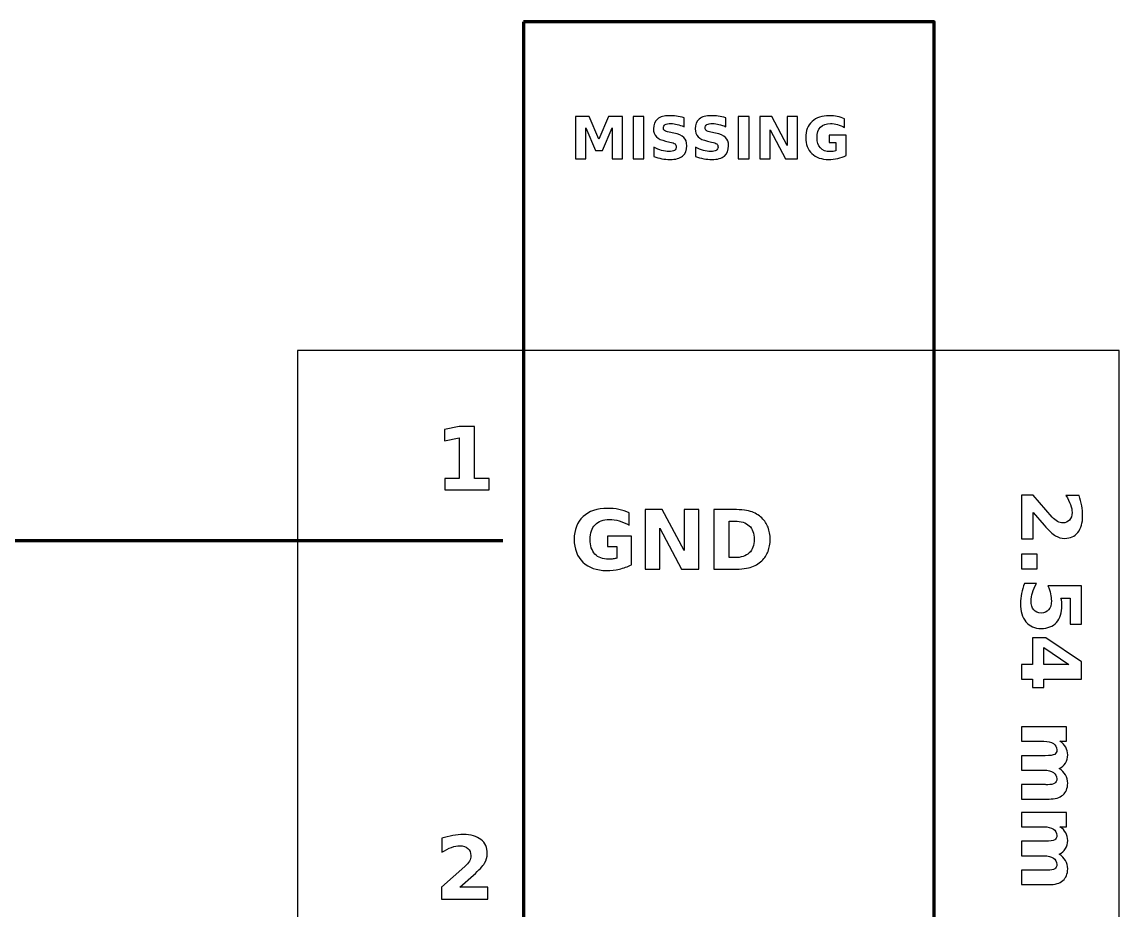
# Model space of a CAD drawing. Header units: centimetres. Extents: x -13.55 to -7.55, y -19.19 to -12.44.
# Drawn here: x -10.221 to -7.55, y -15.75 to -13.587 of the extents above; entities that cross this region are included whole.
import ezdxf

# ---------------------------------------------------------------- set-up
doc = ezdxf.new("R2010")
doc.units = ezdxf.units.CM
doc.header["$MEASUREMENT"] = 0
doc.layers.add('Layer 1', color=7, linetype='Continuous')

msp = doc.modelspace()

# ---------------------------------------------------------------- linework, layer by layer
at = {"layer": 'Layer 1', "color": 250, "lineweight": 100}
msp.add_open_spline([(-9.00001, -13.58747), (-9.00001, -13.58747), (-8.00001, -13.58747), (-8.00001, -13.58747), (-8.00001, -13.58747), (-8.00001, -13.58747), (-8.00001, -19.18747), (-8.00001, -19.18747), (-8.00001, -19.18747), (-8.00001, -19.18747), (-9.00001, -19.18747), (-9.00001, -19.18747), (-9.00001, -19.18747), (-9.00001, -19.18747), (-9.00001, -13.58747), (-9.00001, -13.58747)], degree=3, knots=[0, 0, 0, 0, 0.25, 0.25, 0.25, 0.25, 0.5, 0.5, 0.5, 0.5, 0.75, 0.75, 0.75, 0.75, 1, 1, 1, 1], dxfattribs=at)
at = {"layer": 'Layer 1', "color": 250}
for points, knots in [([(-8.87357, -13.8176), (-8.87357, -13.8176), (-8.83982, -13.8176), (-8.83982, -13.8176), (-8.83982, -13.8176), (-8.83982, -13.8176), (-8.81637, -13.87266), (-8.81637, -13.87266), (-8.81637, -13.87266), (-8.81637, -13.87266), (-8.79281, -13.8176), (-8.79281, -13.8176), (-8.79281, -13.8176), (-8.79281, -13.8176), (-8.75913, -13.8176), (-8.75913, -13.8176), (-8.75913, -13.8176), (-8.75913, -13.8176), (-8.75913, -13.92047), (-8.75913, -13.92047), (-8.75913, -13.92047), (-8.75913, -13.92047), (-8.7842, -13.92047), (-8.7842, -13.92047), (-8.7842, -13.92047), (-8.7842, -13.92047), (-8.7842, -13.84523), (-8.7842, -13.84523), (-8.7842, -13.84523), (-8.7842, -13.84523), (-8.80791, -13.90069), (-8.80791, -13.90069), (-8.80791, -13.90069), (-8.80791, -13.90069), (-8.82472, -13.90069), (-8.82472, -13.90069), (-8.82472, -13.90069), (-8.82472, -13.90069), (-8.84843, -13.84523), (-8.84843, -13.84523), (-8.84843, -13.84523), (-8.84843, -13.84523), (-8.84843, -13.92047), (-8.84843, -13.92047), (-8.84843, -13.92047), (-8.84843, -13.92047), (-8.87357, -13.92047), (-8.87357, -13.92047), (-8.87357, -13.92047), (-8.87357, -13.92047), (-8.87357, -13.8176), (-8.87357, -13.8176)], [0, 0, 0, 0, 0.0769231, 0.0769231, 0.0769231, 0.0769231, 0.1538462, 0.1538462, 0.1538462, 0.1538462, 0.2307692, 0.2307692, 0.2307692, 0.2307692, 0.3076923, 0.3076923, 0.3076923, 0.3076923, 0.3846154, 0.3846154, 0.3846154, 0.3846154, 0.4615385, 0.4615385, 0.4615385, 0.4615385, 0.5384615, 0.5384615, 0.5384615, 0.5384615, 0.6153846, 0.6153846, 0.6153846, 0.6153846, 0.6923077, 0.6923077, 0.6923077, 0.6923077, 0.7692308, 0.7692308, 0.7692308, 0.7692308, 0.8461538, 0.8461538, 0.8461538, 0.8461538, 0.9230769, 0.9230769, 0.9230769, 0.9230769, 1, 1, 1, 1]), ([(-8.73314, -13.8176), (-8.73314, -13.8176), (-8.70661, -13.8176), (-8.70661, -13.8176), (-8.70661, -13.8176), (-8.70661, -13.8176), (-8.70661, -13.92047), (-8.70661, -13.92047), (-8.70661, -13.92047), (-8.70661, -13.92047), (-8.73314, -13.92047), (-8.73314, -13.92047), (-8.73314, -13.92047), (-8.73314, -13.92047), (-8.73314, -13.8176), (-8.73314, -13.8176)], [0, 0, 0, 0, 0.25, 0.25, 0.25, 0.25, 0.5, 0.5, 0.5, 0.5, 0.75, 0.75, 0.75, 0.75, 1, 1, 1, 1]), ([(-8.60906, -13.82085), (-8.60906, -13.82085), (-8.60906, -13.8426), (-8.60906, -13.8426), (-8.60906, -13.8426), (-8.61471, -13.84008), (-8.62023, -13.83818), (-8.62559, -13.83689), (-8.62559, -13.83689), (-8.63098, -13.83559), (-8.63606, -13.83496), (-8.64083, -13.83496), (-8.64083, -13.83496), (-8.64716, -13.83496), (-8.65186, -13.83583), (-8.6549, -13.83757), (-8.6549, -13.83757), (-8.65793, -13.83933), (-8.65944, -13.84204), (-8.65944, -13.84571), (-8.65944, -13.84571), (-8.65944, -13.84846), (-8.65843, -13.85062), (-8.65638, -13.85215), (-8.65638, -13.85215), (-8.65433, -13.85368), (-8.65062, -13.85502), (-8.64523, -13.85612), (-8.64523, -13.85612), (-8.64523, -13.85612), (-8.63394, -13.85838), (-8.63394, -13.85838), (-8.63394, -13.85838), (-8.62249, -13.86069), (-8.61438, -13.86417), (-8.60956, -13.86887), (-8.60956, -13.86887), (-8.60473, -13.87355), (-8.60231, -13.88021), (-8.60231, -13.88884), (-8.60231, -13.88884), (-8.60231, -13.9002), (-8.60567, -13.90864), (-8.6124, -13.91417), (-8.6124, -13.91417), (-8.61913, -13.91969), (-8.6294, -13.92247), (-8.64323, -13.92247), (-8.64323, -13.92247), (-8.64977, -13.92247), (-8.65631, -13.92186), (-8.66287, -13.92061), (-8.66287, -13.92061), (-8.66943, -13.91936), (-8.67602, -13.91753), (-8.68258, -13.91511), (-8.68258, -13.91511), (-8.68258, -13.91511), (-8.68258, -13.89272), (-8.68258, -13.89272), (-8.68258, -13.89272), (-8.67602, -13.8962), (-8.66967, -13.89883), (-8.66353, -13.9006), (-8.66353, -13.9006), (-8.65739, -13.90236), (-8.65149, -13.90325), (-8.6458, -13.90325), (-8.6458, -13.90325), (-8.64001, -13.90325), (-8.63557, -13.90229), (-8.63249, -13.90036), (-8.63249, -13.90036), (-8.6294, -13.89843), (-8.62788, -13.89568), (-8.62788, -13.89208), (-8.62788, -13.89208), (-8.62788, -13.88888), (-8.62891, -13.88639), (-8.631, -13.88465), (-8.631, -13.88465), (-8.6331, -13.88291), (-8.63726, -13.88134), (-8.64352, -13.87997), (-8.64352, -13.87997), (-8.64352, -13.87997), (-8.65379, -13.87769), (-8.65379, -13.87769), (-8.65379, -13.87769), (-8.66407, -13.87548), (-8.6716, -13.87198), (-8.67635, -13.86715), (-8.67635, -13.86715), (-8.6811, -13.86233), (-8.68347, -13.85582), (-8.68347, -13.84766), (-8.68347, -13.84766), (-8.68347, -13.8374), (-8.68016, -13.82952), (-8.67355, -13.82402), (-8.67355, -13.82402), (-8.66694, -13.81849), (-8.65744, -13.81574), (-8.64502, -13.81574), (-8.64502, -13.81574), (-8.63938, -13.81574), (-8.63357, -13.81617), (-8.62759, -13.81701), (-8.62759, -13.81701), (-8.62162, -13.81786), (-8.61544, -13.81913), (-8.60906, -13.82085)], [0, 0, 0, 0, 0.0357143, 0.0357143, 0.0357143, 0.0357143, 0.0714286, 0.0714286, 0.0714286, 0.0714286, 0.1071429, 0.1071429, 0.1071429, 0.1071429, 0.1428571, 0.1428571, 0.1428571, 0.1428571, 0.1785714, 0.1785714, 0.1785714, 0.1785714, 0.2142857, 0.2142857, 0.2142857, 0.2142857, 0.25, 0.25, 0.25, 0.25, 0.2857143, 0.2857143, 0.2857143, 0.2857143, 0.3214286, 0.3214286, 0.3214286, 0.3214286, 0.3571429, 0.3571429, 0.3571429, 0.3571429, 0.3928571, 0.3928571, 0.3928571, 0.3928571, 0.4285714, 0.4285714, 0.4285714, 0.4285714, 0.4642857, 0.4642857, 0.4642857, 0.4642857, 0.5, 0.5, 0.5, 0.5, 0.5357143, 0.5357143, 0.5357143, 0.5357143, 0.5714286, 0.5714286, 0.5714286, 0.5714286, 0.6071429, 0.6071429, 0.6071429, 0.6071429, 0.6428571, 0.6428571, 0.6428571, 0.6428571, 0.6785714, 0.6785714, 0.6785714, 0.6785714, 0.7142857, 0.7142857, 0.7142857, 0.7142857, 0.75, 0.75, 0.75, 0.75, 0.7857143, 0.7857143, 0.7857143, 0.7857143, 0.8214286, 0.8214286, 0.8214286, 0.8214286, 0.8571429, 0.8571429, 0.8571429, 0.8571429, 0.8928571, 0.8928571, 0.8928571, 0.8928571, 0.9285714, 0.9285714, 0.9285714, 0.9285714, 0.9642857, 0.9642857, 0.9642857, 0.9642857, 1, 1, 1, 1]), ([(-8.50744, -13.82085), (-8.50744, -13.82085), (-8.50744, -13.8426), (-8.50744, -13.8426), (-8.50744, -13.8426), (-8.51309, -13.84008), (-8.51861, -13.83818), (-8.52397, -13.83689), (-8.52397, -13.83689), (-8.52936, -13.83559), (-8.53444, -13.83496), (-8.53921, -13.83496), (-8.53921, -13.83496), (-8.54554, -13.83496), (-8.55024, -13.83583), (-8.55328, -13.83757), (-8.55328, -13.83757), (-8.55631, -13.83933), (-8.55782, -13.84204), (-8.55782, -13.84571), (-8.55782, -13.84571), (-8.55782, -13.84846), (-8.55681, -13.85062), (-8.55476, -13.85215), (-8.55476, -13.85215), (-8.55271, -13.85368), (-8.549, -13.85502), (-8.54361, -13.85612), (-8.54361, -13.85612), (-8.54361, -13.85612), (-8.53232, -13.85838), (-8.53232, -13.85838), (-8.53232, -13.85838), (-8.52087, -13.86069), (-8.51276, -13.86417), (-8.50794, -13.86887), (-8.50794, -13.86887), (-8.50311, -13.87355), (-8.50069, -13.88021), (-8.50069, -13.88884), (-8.50069, -13.88884), (-8.50069, -13.9002), (-8.50405, -13.90864), (-8.51078, -13.91417), (-8.51078, -13.91417), (-8.51751, -13.91969), (-8.52778, -13.92247), (-8.54161, -13.92247), (-8.54161, -13.92247), (-8.54815, -13.92247), (-8.55469, -13.92186), (-8.56125, -13.92061), (-8.56125, -13.92061), (-8.56781, -13.91936), (-8.5744, -13.91753), (-8.58096, -13.91511), (-8.58096, -13.91511), (-8.58096, -13.91511), (-8.58096, -13.89272), (-8.58096, -13.89272), (-8.58096, -13.89272), (-8.5744, -13.8962), (-8.56805, -13.89883), (-8.56191, -13.9006), (-8.56191, -13.9006), (-8.55577, -13.90236), (-8.54987, -13.90325), (-8.54418, -13.90325), (-8.54418, -13.90325), (-8.53839, -13.90325), (-8.53395, -13.90229), (-8.53087, -13.90036), (-8.53087, -13.90036), (-8.52778, -13.89843), (-8.52626, -13.89568), (-8.52626, -13.89208), (-8.52626, -13.89208), (-8.52626, -13.88888), (-8.52729, -13.88639), (-8.52938, -13.88465), (-8.52938, -13.88465), (-8.53148, -13.88291), (-8.53564, -13.88134), (-8.5419, -13.87997), (-8.5419, -13.87997), (-8.5419, -13.87997), (-8.55217, -13.87769), (-8.55217, -13.87769), (-8.55217, -13.87769), (-8.56245, -13.87548), (-8.56998, -13.87198), (-8.57473, -13.86715), (-8.57473, -13.86715), (-8.57948, -13.86233), (-8.58185, -13.85582), (-8.58185, -13.84766), (-8.58185, -13.84766), (-8.58185, -13.8374), (-8.57854, -13.82952), (-8.57193, -13.82402), (-8.57193, -13.82402), (-8.56532, -13.81849), (-8.55582, -13.81574), (-8.5434, -13.81574), (-8.5434, -13.81574), (-8.53776, -13.81574), (-8.53195, -13.81617), (-8.52597, -13.81701), (-8.52597, -13.81701), (-8.52, -13.81786), (-8.51382, -13.81913), (-8.50744, -13.82085)], [0, 0, 0, 0, 0.0357143, 0.0357143, 0.0357143, 0.0357143, 0.0714286, 0.0714286, 0.0714286, 0.0714286, 0.1071429, 0.1071429, 0.1071429, 0.1071429, 0.1428571, 0.1428571, 0.1428571, 0.1428571, 0.1785714, 0.1785714, 0.1785714, 0.1785714, 0.2142857, 0.2142857, 0.2142857, 0.2142857, 0.25, 0.25, 0.25, 0.25, 0.2857143, 0.2857143, 0.2857143, 0.2857143, 0.3214286, 0.3214286, 0.3214286, 0.3214286, 0.3571429, 0.3571429, 0.3571429, 0.3571429, 0.3928571, 0.3928571, 0.3928571, 0.3928571, 0.4285714, 0.4285714, 0.4285714, 0.4285714, 0.4642857, 0.4642857, 0.4642857, 0.4642857, 0.5, 0.5, 0.5, 0.5, 0.5357143, 0.5357143, 0.5357143, 0.5357143, 0.5714286, 0.5714286, 0.5714286, 0.5714286, 0.6071429, 0.6071429, 0.6071429, 0.6071429, 0.6428571, 0.6428571, 0.6428571, 0.6428571, 0.6785714, 0.6785714, 0.6785714, 0.6785714, 0.7142857, 0.7142857, 0.7142857, 0.7142857, 0.75, 0.75, 0.75, 0.75, 0.7857143, 0.7857143, 0.7857143, 0.7857143, 0.8214286, 0.8214286, 0.8214286, 0.8214286, 0.8571429, 0.8571429, 0.8571429, 0.8571429, 0.8928571, 0.8928571, 0.8928571, 0.8928571, 0.9285714, 0.9285714, 0.9285714, 0.9285714, 0.9642857, 0.9642857, 0.9642857, 0.9642857, 1, 1, 1, 1]), ([(-8.47741, -13.8176), (-8.47741, -13.8176), (-8.45088, -13.8176), (-8.45088, -13.8176), (-8.45088, -13.8176), (-8.45088, -13.8176), (-8.45088, -13.92047), (-8.45088, -13.92047), (-8.45088, -13.92047), (-8.45088, -13.92047), (-8.47741, -13.92047), (-8.47741, -13.92047), (-8.47741, -13.92047), (-8.47741, -13.92047), (-8.47741, -13.8176), (-8.47741, -13.8176)], [0, 0, 0, 0, 0.25, 0.25, 0.25, 0.25, 0.5, 0.5, 0.5, 0.5, 0.75, 0.75, 0.75, 0.75, 1, 1, 1, 1]), ([(-8.42492, -13.8176), (-8.42492, -13.8176), (-8.39529, -13.8176), (-8.39529, -13.8176), (-8.39529, -13.8176), (-8.39529, -13.8176), (-8.35787, -13.88816), (-8.35787, -13.88816), (-8.35787, -13.88816), (-8.35787, -13.88816), (-8.35787, -13.8176), (-8.35787, -13.8176), (-8.35787, -13.8176), (-8.35787, -13.8176), (-8.33273, -13.8176), (-8.33273, -13.8176), (-8.33273, -13.8176), (-8.33273, -13.8176), (-8.33273, -13.92047), (-8.33273, -13.92047), (-8.33273, -13.92047), (-8.33273, -13.92047), (-8.36236, -13.92047), (-8.36236, -13.92047), (-8.36236, -13.92047), (-8.36236, -13.92047), (-8.39978, -13.84991), (-8.39978, -13.84991), (-8.39978, -13.84991), (-8.39978, -13.84991), (-8.39978, -13.92047), (-8.39978, -13.92047), (-8.39978, -13.92047), (-8.39978, -13.92047), (-8.42492, -13.92047), (-8.42492, -13.92047), (-8.42492, -13.92047), (-8.42492, -13.92047), (-8.42492, -13.8176), (-8.42492, -13.8176)], [0, 0, 0, 0, 0.1, 0.1, 0.1, 0.1, 0.2, 0.2, 0.2, 0.2, 0.3, 0.3, 0.3, 0.3, 0.4, 0.4, 0.4, 0.4, 0.5, 0.5, 0.5, 0.5, 0.6, 0.6, 0.6, 0.6, 0.7, 0.7, 0.7, 0.7, 0.8, 0.8, 0.8, 0.8, 0.9, 0.9, 0.9, 0.9, 1, 1, 1, 1]), ([(-8.21436, -13.91283), (-8.22097, -13.91605), (-8.22783, -13.91845), (-8.23496, -13.92007), (-8.23496, -13.92007), (-8.24209, -13.92167), (-8.24942, -13.92247), (-8.25702, -13.92247), (-8.25702, -13.92247), (-8.27414, -13.92247), (-8.28771, -13.91767), (-8.29773, -13.9081), (-8.29773, -13.9081), (-8.30775, -13.89853), (-8.31276, -13.88555), (-8.31276, -13.86913), (-8.31276, -13.86913), (-8.31276, -13.85255), (-8.30765, -13.83952), (-8.29747, -13.82999), (-8.29747, -13.82999), (-8.28726, -13.82049), (-8.27329, -13.81574), (-8.25556, -13.81574), (-8.25556, -13.81574), (-8.24872, -13.81574), (-8.24216, -13.81638), (-8.23588, -13.81767), (-8.23588, -13.81767), (-8.22962, -13.81896), (-8.22369, -13.82087), (-8.21814, -13.82339), (-8.21814, -13.82339), (-8.21814, -13.82339), (-8.21814, -13.84467), (-8.21814, -13.84467), (-8.21814, -13.84467), (-8.22388, -13.8414), (-8.2296, -13.83898), (-8.23527, -13.83738), (-8.23527, -13.83738), (-8.24093, -13.83576), (-8.24662, -13.83496), (-8.25232, -13.83496), (-8.25232, -13.83496), (-8.2629, -13.83496), (-8.27104, -13.83792), (-8.27675, -13.84382), (-8.27675, -13.84382), (-8.28247, -13.84973), (-8.28534, -13.85817), (-8.28534, -13.86913), (-8.28534, -13.86913), (-8.28534, -13.88002), (-8.28258, -13.88844), (-8.27706, -13.89436), (-8.27706, -13.89436), (-8.27155, -13.90029), (-8.26372, -13.90325), (-8.25356, -13.90325), (-8.25356, -13.90325), (-8.25081, -13.90325), (-8.24825, -13.90309), (-8.24587, -13.90274), (-8.24587, -13.90274), (-8.2435, -13.90238), (-8.24138, -13.90184), (-8.2395, -13.90111), (-8.2395, -13.90111), (-8.2395, -13.90111), (-8.2395, -13.88112), (-8.2395, -13.88112), (-8.2395, -13.88112), (-8.2395, -13.88112), (-8.25568, -13.88112), (-8.25568, -13.88112), (-8.25568, -13.88112), (-8.25568, -13.88112), (-8.25568, -13.86334), (-8.25568, -13.86334), (-8.25568, -13.86334), (-8.25568, -13.86334), (-8.21436, -13.86334), (-8.21436, -13.86334), (-8.21436, -13.86334), (-8.21436, -13.86334), (-8.21436, -13.91283), (-8.21436, -13.91283)], [0, 0, 0, 0, 0.0454545, 0.0454545, 0.0454545, 0.0454545, 0.0909091, 0.0909091, 0.0909091, 0.0909091, 0.1363636, 0.1363636, 0.1363636, 0.1363636, 0.1818182, 0.1818182, 0.1818182, 0.1818182, 0.2272727, 0.2272727, 0.2272727, 0.2272727, 0.2727273, 0.2727273, 0.2727273, 0.2727273, 0.3181818, 0.3181818, 0.3181818, 0.3181818, 0.3636364, 0.3636364, 0.3636364, 0.3636364, 0.4090909, 0.4090909, 0.4090909, 0.4090909, 0.4545455, 0.4545455, 0.4545455, 0.4545455, 0.5, 0.5, 0.5, 0.5, 0.5454545, 0.5454545, 0.5454545, 0.5454545, 0.5909091, 0.5909091, 0.5909091, 0.5909091, 0.6363636, 0.6363636, 0.6363636, 0.6363636, 0.6818182, 0.6818182, 0.6818182, 0.6818182, 0.7272727, 0.7272727, 0.7272727, 0.7272727, 0.7727273, 0.7727273, 0.7727273, 0.7727273, 0.8181818, 0.8181818, 0.8181818, 0.8181818, 0.8636364, 0.8636364, 0.8636364, 0.8636364, 0.9090909, 0.9090909, 0.9090909, 0.9090909, 0.9545455, 0.9545455, 0.9545455, 0.9545455, 1, 1, 1, 1]), ([(-9.19156, -14.69964), (-9.19156, -14.69964), (-9.15642, -14.69964), (-9.15642, -14.69964), (-9.15642, -14.69964), (-9.15642, -14.69964), (-9.15642, -14.59991), (-9.15642, -14.59991), (-9.15642, -14.59991), (-9.15642, -14.59991), (-9.19248, -14.60735), (-9.19248, -14.60735), (-9.19248, -14.60735), (-9.19248, -14.60735), (-9.19248, -14.58026), (-9.19248, -14.58026), (-9.19248, -14.58026), (-9.19248, -14.58026), (-9.15663, -14.57281), (-9.15663, -14.57281), (-9.15663, -14.57281), (-9.15663, -14.57281), (-9.11882, -14.57281), (-9.11882, -14.57281), (-9.11882, -14.57281), (-9.11882, -14.57281), (-9.11882, -14.69964), (-9.11882, -14.69964), (-9.11882, -14.69964), (-9.11882, -14.69964), (-9.08368, -14.69964), (-9.08368, -14.69964), (-9.08368, -14.69964), (-9.08368, -14.69964), (-9.08368, -14.72712), (-9.08368, -14.72712), (-9.08368, -14.72712), (-9.08368, -14.72712), (-9.19156, -14.72712), (-9.19156, -14.72712), (-9.19156, -14.72712), (-9.19156, -14.72712), (-9.19156, -14.69964), (-9.19156, -14.69964)], [0, 0, 0, 0, 0.0909091, 0.0909091, 0.0909091, 0.0909091, 0.1818182, 0.1818182, 0.1818182, 0.1818182, 0.2727273, 0.2727273, 0.2727273, 0.2727273, 0.3636364, 0.3636364, 0.3636364, 0.3636364, 0.4545455, 0.4545455, 0.4545455, 0.4545455, 0.5454545, 0.5454545, 0.5454545, 0.5454545, 0.6363636, 0.6363636, 0.6363636, 0.6363636, 0.7272727, 0.7272727, 0.7272727, 0.7272727, 0.8181818, 0.8181818, 0.8181818, 0.8181818, 0.9090909, 0.9090909, 0.9090909, 0.9090909, 1, 1, 1, 1]), ([(-7.75949, -14.78193), (-7.75949, -14.78193), (-7.75949, -14.8461), (-7.75949, -14.8461), (-7.75949, -14.8461), (-7.75949, -14.8461), (-7.78712, -14.8461), (-7.78712, -14.8461), (-7.78712, -14.8461), (-7.78712, -14.8461), (-7.78712, -14.74013), (-7.78712, -14.74013), (-7.78712, -14.74013), (-7.78712, -14.74013), (-7.75949, -14.74013), (-7.75949, -14.74013), (-7.75949, -14.74013), (-7.75949, -14.74013), (-7.71252, -14.79337), (-7.71252, -14.79337), (-7.71252, -14.79337), (-7.70822, -14.79813), (-7.70402, -14.80163), (-7.69992, -14.8039), (-7.69992, -14.8039), (-7.69582, -14.8062), (-7.69155, -14.80733), (-7.68712, -14.80733), (-7.68712, -14.80733), (-7.68029, -14.80733), (-7.67479, -14.80503), (-7.67062, -14.80043), (-7.67062, -14.80043), (-7.66645, -14.79587), (-7.66439, -14.78977), (-7.66439, -14.78213), (-7.66439, -14.78213), (-7.66439, -14.77627), (-7.66565, -14.76987), (-7.66815, -14.7629), (-7.66815, -14.7629), (-7.67065, -14.75593), (-7.67439, -14.74847), (-7.67932, -14.74053), (-7.67932, -14.74053), (-7.67932, -14.74053), (-7.64729, -14.74053), (-7.64729, -14.74053), (-7.64729, -14.74053), (-7.64449, -14.749), (-7.64235, -14.75737), (-7.64089, -14.76563), (-7.64089, -14.76563), (-7.63942, -14.7739), (-7.63869, -14.782), (-7.63869, -14.78997), (-7.63869, -14.78997), (-7.63869, -14.8074), (-7.64252, -14.82097), (-7.65022, -14.83063), (-7.65022, -14.83063), (-7.65789, -14.8403), (-7.66859, -14.84513), (-7.68235, -14.84513), (-7.68235, -14.84513), (-7.69029, -14.84513), (-7.69769, -14.84307), (-7.70455, -14.83897), (-7.70455, -14.83897), (-7.71142, -14.83487), (-7.72062, -14.82623), (-7.73215, -14.8131), (-7.73215, -14.8131), (-7.73215, -14.8131), (-7.75949, -14.78193), (-7.75949, -14.78193)], [0, 0, 0, 0, 0.0526316, 0.0526316, 0.0526316, 0.0526316, 0.1052632, 0.1052632, 0.1052632, 0.1052632, 0.1578947, 0.1578947, 0.1578947, 0.1578947, 0.2105263, 0.2105263, 0.2105263, 0.2105263, 0.2631579, 0.2631579, 0.2631579, 0.2631579, 0.3157895, 0.3157895, 0.3157895, 0.3157895, 0.3684211, 0.3684211, 0.3684211, 0.3684211, 0.4210526, 0.4210526, 0.4210526, 0.4210526, 0.4736842, 0.4736842, 0.4736842, 0.4736842, 0.5263158, 0.5263158, 0.5263158, 0.5263158, 0.5789474, 0.5789474, 0.5789474, 0.5789474, 0.6315789, 0.6315789, 0.6315789, 0.6315789, 0.6842105, 0.6842105, 0.6842105, 0.6842105, 0.7368421, 0.7368421, 0.7368421, 0.7368421, 0.7894737, 0.7894737, 0.7894737, 0.7894737, 0.8421053, 0.8421053, 0.8421053, 0.8421053, 0.8947368, 0.8947368, 0.8947368, 0.8947368, 0.9473684, 0.9473684, 0.9473684, 0.9473684, 1, 1, 1, 1]), ([(-8.7371, -14.90964), (-8.74646, -14.9142), (-8.7562, -14.9176), (-8.7663, -14.9199), (-8.7663, -14.9199), (-8.7764, -14.92217), (-8.7868, -14.9233), (-8.79756, -14.9233), (-8.79756, -14.9233), (-8.82183, -14.9233), (-8.84106, -14.9165), (-8.85526, -14.90294), (-8.85526, -14.90294), (-8.86946, -14.88937), (-8.87656, -14.87097), (-8.87656, -14.8477), (-8.87656, -14.8477), (-8.87656, -14.8242), (-8.86933, -14.80574), (-8.8549, -14.79224), (-8.8549, -14.79224), (-8.84043, -14.77877), (-8.82063, -14.77204), (-8.7955, -14.77204), (-8.7955, -14.77204), (-8.7858, -14.77204), (-8.7765, -14.77294), (-8.7676, -14.77477), (-8.7676, -14.77477), (-8.75873, -14.7766), (-8.75033, -14.7793), (-8.74246, -14.78287), (-8.74246, -14.78287), (-8.74246, -14.78287), (-8.74246, -14.81304), (-8.74246, -14.81304), (-8.74246, -14.81304), (-8.7506, -14.8084), (-8.7587, -14.80497), (-8.76673, -14.8027), (-8.76673, -14.8027), (-8.77476, -14.8004), (-8.78283, -14.79927), (-8.7909, -14.79927), (-8.7909, -14.79927), (-8.8059, -14.79927), (-8.81743, -14.80347), (-8.82553, -14.81184), (-8.82553, -14.81184), (-8.83363, -14.8202), (-8.8377, -14.83217), (-8.8377, -14.8477), (-8.8377, -14.8477), (-8.8377, -14.86314), (-8.8338, -14.87507), (-8.82596, -14.88347), (-8.82596, -14.88347), (-8.81816, -14.89187), (-8.80706, -14.89607), (-8.79266, -14.89607), (-8.79266, -14.89607), (-8.78876, -14.89607), (-8.78513, -14.89584), (-8.78176, -14.89534), (-8.78176, -14.89534), (-8.7784, -14.89484), (-8.7754, -14.89407), (-8.77273, -14.89304), (-8.77273, -14.89304), (-8.77273, -14.89304), (-8.77273, -14.8647), (-8.77273, -14.8647), (-8.77273, -14.8647), (-8.77273, -14.8647), (-8.79566, -14.8647), (-8.79566, -14.8647), (-8.79566, -14.8647), (-8.79566, -14.8647), (-8.79566, -14.8395), (-8.79566, -14.8395), (-8.79566, -14.8395), (-8.79566, -14.8395), (-8.7371, -14.8395), (-8.7371, -14.8395), (-8.7371, -14.8395), (-8.7371, -14.8395), (-8.7371, -14.90964), (-8.7371, -14.90964)], [0, 0, 0, 0, 0.0454545, 0.0454545, 0.0454545, 0.0454545, 0.0909091, 0.0909091, 0.0909091, 0.0909091, 0.1363636, 0.1363636, 0.1363636, 0.1363636, 0.1818182, 0.1818182, 0.1818182, 0.1818182, 0.2272727, 0.2272727, 0.2272727, 0.2272727, 0.2727273, 0.2727273, 0.2727273, 0.2727273, 0.3181818, 0.3181818, 0.3181818, 0.3181818, 0.3636364, 0.3636364, 0.3636364, 0.3636364, 0.4090909, 0.4090909, 0.4090909, 0.4090909, 0.4545455, 0.4545455, 0.4545455, 0.4545455, 0.5, 0.5, 0.5, 0.5, 0.5454545, 0.5454545, 0.5454545, 0.5454545, 0.5909091, 0.5909091, 0.5909091, 0.5909091, 0.6363636, 0.6363636, 0.6363636, 0.6363636, 0.6818182, 0.6818182, 0.6818182, 0.6818182, 0.7272727, 0.7272727, 0.7272727, 0.7272727, 0.7727273, 0.7727273, 0.7727273, 0.7727273, 0.8181818, 0.8181818, 0.8181818, 0.8181818, 0.8636364, 0.8636364, 0.8636364, 0.8636364, 0.9090909, 0.9090909, 0.9090909, 0.9090909, 0.9545455, 0.9545455, 0.9545455, 0.9545455, 1, 1, 1, 1]), ([(-8.70399, -14.77467), (-8.70399, -14.77467), (-8.66199, -14.77467), (-8.66199, -14.77467), (-8.66199, -14.77467), (-8.66199, -14.77467), (-8.60896, -14.87467), (-8.60896, -14.87467), (-8.60896, -14.87467), (-8.60896, -14.87467), (-8.60896, -14.77467), (-8.60896, -14.77467), (-8.60896, -14.77467), (-8.60896, -14.77467), (-8.57333, -14.77467), (-8.57333, -14.77467), (-8.57333, -14.77467), (-8.57333, -14.77467), (-8.57333, -14.92047), (-8.57333, -14.92047), (-8.57333, -14.92047), (-8.57333, -14.92047), (-8.61533, -14.92047), (-8.61533, -14.92047), (-8.61533, -14.92047), (-8.61533, -14.92047), (-8.66836, -14.82047), (-8.66836, -14.82047), (-8.66836, -14.82047), (-8.66836, -14.82047), (-8.66836, -14.92047), (-8.66836, -14.92047), (-8.66836, -14.92047), (-8.66836, -14.92047), (-8.70399, -14.92047), (-8.70399, -14.92047), (-8.70399, -14.92047), (-8.70399, -14.92047), (-8.70399, -14.77467), (-8.70399, -14.77467)], [0, 0, 0, 0, 0.1, 0.1, 0.1, 0.1, 0.2, 0.2, 0.2, 0.2, 0.3, 0.3, 0.3, 0.3, 0.4, 0.4, 0.4, 0.4, 0.5, 0.5, 0.5, 0.5, 0.6, 0.6, 0.6, 0.6, 0.7, 0.7, 0.7, 0.7, 0.8, 0.8, 0.8, 0.8, 0.9, 0.9, 0.9, 0.9, 1, 1, 1, 1]), ([(-8.53662, -14.77467), (-8.53662, -14.77467), (-8.49696, -14.77467), (-8.49696, -14.77467), (-8.49696, -14.77467), (-8.47482, -14.77467), (-8.45836, -14.77624), (-8.44752, -14.7794), (-8.44752, -14.7794), (-8.43669, -14.78257), (-8.42739, -14.7879), (-8.41962, -14.79547), (-8.41962, -14.79547), (-8.41279, -14.80204), (-8.40772, -14.80964), (-8.40439, -14.81824), (-8.40439, -14.81824), (-8.40109, -14.8268), (-8.39942, -14.83654), (-8.39942, -14.84744), (-8.39942, -14.84744), (-8.39942, -14.85844), (-8.40109, -14.86824), (-8.40439, -14.87687), (-8.40439, -14.87687), (-8.40772, -14.8855), (-8.41279, -14.8931), (-8.41962, -14.89967), (-8.41962, -14.89967), (-8.42746, -14.90724), (-8.43682, -14.91257), (-8.44776, -14.91574), (-8.44776, -14.91574), (-8.45869, -14.9189), (-8.47509, -14.92047), (-8.49696, -14.92047), (-8.49696, -14.92047), (-8.49696, -14.92047), (-8.53662, -14.92047), (-8.53662, -14.92047), (-8.53662, -14.92047), (-8.53662, -14.92047), (-8.53662, -14.77467), (-8.53662, -14.77467)], [0, 0, 0, 0, 0.0909091, 0.0909091, 0.0909091, 0.0909091, 0.1818182, 0.1818182, 0.1818182, 0.1818182, 0.2727273, 0.2727273, 0.2727273, 0.2727273, 0.3636364, 0.3636364, 0.3636364, 0.3636364, 0.4545455, 0.4545455, 0.4545455, 0.4545455, 0.5454545, 0.5454545, 0.5454545, 0.5454545, 0.6363636, 0.6363636, 0.6363636, 0.6363636, 0.7272727, 0.7272727, 0.7272727, 0.7272727, 0.8181818, 0.8181818, 0.8181818, 0.8181818, 0.9090909, 0.9090909, 0.9090909, 0.9090909, 1, 1, 1, 1]), ([(-8.49902, -14.8031), (-8.49902, -14.8031), (-8.49902, -14.89204), (-8.49902, -14.89204), (-8.49902, -14.89204), (-8.49902, -14.89204), (-8.48556, -14.89204), (-8.48556, -14.89204), (-8.48556, -14.89204), (-8.47019, -14.89204), (-8.45846, -14.88824), (-8.45036, -14.8806), (-8.45036, -14.8806), (-8.44226, -14.873), (-8.43819, -14.86194), (-8.43819, -14.84744), (-8.43819, -14.84744), (-8.43819, -14.83297), (-8.44222, -14.82197), (-8.45029, -14.81444), (-8.45029, -14.81444), (-8.45836, -14.80687), (-8.47012, -14.8031), (-8.48556, -14.8031), (-8.48556, -14.8031), (-8.48556, -14.8031), (-8.49902, -14.8031), (-8.49902, -14.8031)], [0, 0, 0, 0, 0.1428571, 0.1428571, 0.1428571, 0.1428571, 0.2857143, 0.2857143, 0.2857143, 0.2857143, 0.4285714, 0.4285714, 0.4285714, 0.4285714, 0.5714286, 0.5714286, 0.5714286, 0.5714286, 0.7142857, 0.7142857, 0.7142857, 0.7142857, 0.8571429, 0.8571429, 0.8571429, 0.8571429, 1, 1, 1, 1]), ([(-7.74932, -14.88387), (-7.74932, -14.88387), (-7.74932, -14.91904), (-7.74932, -14.91904), (-7.74932, -14.91904), (-7.74932, -14.91904), (-7.78712, -14.91904), (-7.78712, -14.91904), (-7.78712, -14.91904), (-7.78712, -14.91904), (-7.78712, -14.88387), (-7.78712, -14.88387), (-7.78712, -14.88387), (-7.78712, -14.88387), (-7.74932, -14.88387), (-7.74932, -14.88387)], [0, 0, 0, 0, 0.25, 0.25, 0.25, 0.25, 0.5, 0.5, 0.5, 0.5, 0.75, 0.75, 0.75, 0.75, 1, 1, 1, 1]), ([(-7.64132, -14.96064), (-7.64132, -14.96064), (-7.64132, -15.05411), (-7.64132, -15.05411), (-7.64132, -15.05411), (-7.64132, -15.05411), (-7.66895, -15.05411), (-7.66895, -15.05411), (-7.66895, -15.05411), (-7.66895, -15.05411), (-7.66895, -14.99061), (-7.66895, -14.99061), (-7.66895, -14.99061), (-7.66895, -14.99061), (-7.69152, -14.99061), (-7.69152, -14.99061), (-7.69152, -14.99061), (-7.69075, -14.99347), (-7.69015, -14.99634), (-7.68972, -14.99924), (-7.68972, -14.99924), (-7.68929, -15.00214), (-7.68909, -15.00517), (-7.68909, -15.00827), (-7.68909, -15.00827), (-7.68909, -15.02607), (-7.69352, -15.03991), (-7.70242, -15.04981), (-7.70242, -15.04981), (-7.71129, -15.05971), (-7.72369, -15.06464), (-7.73955, -15.06464), (-7.73955, -15.06464), (-7.75532, -15.06464), (-7.76765, -15.05924), (-7.77659, -15.04847), (-7.77659, -15.04847), (-7.78549, -15.03771), (-7.78995, -15.02274), (-7.78995, -15.00361), (-7.78995, -15.00361), (-7.78995, -14.99534), (-7.78915, -14.98714), (-7.78755, -14.97904), (-7.78755, -14.97904), (-7.78595, -14.97094), (-7.78355, -14.96287), (-7.78029, -14.95487), (-7.78029, -14.95487), (-7.78029, -14.95487), (-7.75069, -14.95487), (-7.75069, -14.95487), (-7.75069, -14.95487), (-7.75525, -14.96281), (-7.75865, -14.97034), (-7.76092, -14.97747), (-7.76092, -14.97747), (-7.76322, -14.98461), (-7.76435, -14.99134), (-7.76435, -14.99764), (-7.76435, -14.99764), (-7.76435, -15.00677), (-7.76212, -15.01394), (-7.75765, -15.01917), (-7.75765, -15.01917), (-7.75322, -15.02441), (-7.74719, -15.02704), (-7.73955, -15.02704), (-7.73955, -15.02704), (-7.73189, -15.02704), (-7.72585, -15.02441), (-7.72142, -15.01917), (-7.72142, -15.01917), (-7.71699, -15.01394), (-7.71479, -15.00677), (-7.71479, -14.99764), (-7.71479, -14.99764), (-7.71479, -14.99224), (-7.71549, -14.98647), (-7.71689, -14.98037), (-7.71689, -14.98037), (-7.71829, -14.97424), (-7.72045, -14.96767), (-7.72339, -14.96064), (-7.72339, -14.96064), (-7.72339, -14.96064), (-7.64132, -14.96064), (-7.64132, -14.96064)], [0, 0, 0, 0, 0.0454545, 0.0454545, 0.0454545, 0.0454545, 0.0909091, 0.0909091, 0.0909091, 0.0909091, 0.1363636, 0.1363636, 0.1363636, 0.1363636, 0.1818182, 0.1818182, 0.1818182, 0.1818182, 0.2272727, 0.2272727, 0.2272727, 0.2272727, 0.2727273, 0.2727273, 0.2727273, 0.2727273, 0.3181818, 0.3181818, 0.3181818, 0.3181818, 0.3636364, 0.3636364, 0.3636364, 0.3636364, 0.4090909, 0.4090909, 0.4090909, 0.4090909, 0.4545455, 0.4545455, 0.4545455, 0.4545455, 0.5, 0.5, 0.5, 0.5, 0.5454545, 0.5454545, 0.5454545, 0.5454545, 0.5909091, 0.5909091, 0.5909091, 0.5909091, 0.6363636, 0.6363636, 0.6363636, 0.6363636, 0.6818182, 0.6818182, 0.6818182, 0.6818182, 0.7272727, 0.7272727, 0.7272727, 0.7272727, 0.7727273, 0.7727273, 0.7727273, 0.7727273, 0.8181818, 0.8181818, 0.8181818, 0.8181818, 0.8636364, 0.8636364, 0.8636364, 0.8636364, 0.9090909, 0.9090909, 0.9090909, 0.9090909, 0.9545455, 0.9545455, 0.9545455, 0.9545455, 1, 1, 1, 1]), ([(-7.64132, -15.14601), (-7.64132, -15.14601), (-7.64132, -15.18781), (-7.64132, -15.18781), (-7.64132, -15.18781), (-7.64132, -15.18781), (-7.73332, -15.18781), (-7.73332, -15.18781), (-7.73332, -15.18781), (-7.73332, -15.18781), (-7.73332, -15.20861), (-7.73332, -15.20861), (-7.73332, -15.20861), (-7.73332, -15.20861), (-7.76055, -15.20861), (-7.76055, -15.20861), (-7.76055, -15.20861), (-7.76055, -15.20861), (-7.76055, -15.18781), (-7.76055, -15.18781), (-7.76055, -15.18781), (-7.76055, -15.18781), (-7.78712, -15.18781), (-7.78712, -15.18781), (-7.78712, -15.18781), (-7.78712, -15.18781), (-7.78712, -15.15228), (-7.78712, -15.15228), (-7.78712, -15.15228), (-7.78712, -15.15228), (-7.76055, -15.15228), (-7.76055, -15.15228), (-7.76055, -15.15228), (-7.76055, -15.15228), (-7.76055, -15.08761), (-7.76055, -15.08761), (-7.76055, -15.08761), (-7.76055, -15.08761), (-7.72832, -15.08761), (-7.72832, -15.08761), (-7.72832, -15.08761), (-7.72832, -15.08761), (-7.64132, -15.14601), (-7.64132, -15.14601)], [0, 0, 0, 0, 0.0909091, 0.0909091, 0.0909091, 0.0909091, 0.1818182, 0.1818182, 0.1818182, 0.1818182, 0.2727273, 0.2727273, 0.2727273, 0.2727273, 0.3636364, 0.3636364, 0.3636364, 0.3636364, 0.4545455, 0.4545455, 0.4545455, 0.4545455, 0.5454545, 0.5454545, 0.5454545, 0.5454545, 0.6363636, 0.6363636, 0.6363636, 0.6363636, 0.7272727, 0.7272727, 0.7272727, 0.7272727, 0.8181818, 0.8181818, 0.8181818, 0.8181818, 0.9090909, 0.9090909, 0.9090909, 0.9090909, 1, 1, 1, 1]), ([(-7.67229, -15.15228), (-7.67229, -15.15228), (-7.73332, -15.11104), (-7.73332, -15.11104), (-7.73332, -15.11104), (-7.73332, -15.11104), (-7.73332, -15.15228), (-7.73332, -15.15228), (-7.73332, -15.15228), (-7.73332, -15.15228), (-7.67229, -15.15228), (-7.67229, -15.15228)], [0, 0, 0, 0, 0.3333333, 0.3333333, 0.3333333, 0.3333333, 0.6666667, 0.6666667, 0.6666667, 0.6666667, 1, 1, 1, 1]), ([(-7.69592, -15.40558), (-7.68915, -15.41001), (-7.68399, -15.41524), (-7.68045, -15.42134), (-7.68045, -15.42134), (-7.67689, -15.42744), (-7.67512, -15.43411), (-7.67512, -15.44141), (-7.67512, -15.44141), (-7.67512, -15.45398), (-7.67899, -15.46354), (-7.68675, -15.47011), (-7.68675, -15.47011), (-7.69449, -15.47668), (-7.70575, -15.47998), (-7.72052, -15.47998), (-7.72052, -15.47998), (-7.72052, -15.47998), (-7.78712, -15.47998), (-7.78712, -15.47998), (-7.78712, -15.47998), (-7.78712, -15.47998), (-7.78712, -15.44481), (-7.78712, -15.44481), (-7.78712, -15.44481), (-7.78712, -15.44481), (-7.73009, -15.44481), (-7.73009, -15.44481), (-7.73009, -15.44481), (-7.72925, -15.44488), (-7.72839, -15.44491), (-7.72745, -15.44494), (-7.72745, -15.44494), (-7.72655, -15.44498), (-7.72525, -15.44501), (-7.72355, -15.44501), (-7.72355, -15.44501), (-7.71582, -15.44501), (-7.71019, -15.44388), (-7.70672, -15.44158), (-7.70672, -15.44158), (-7.70322, -15.43931), (-7.70149, -15.43564), (-7.70149, -15.43058), (-7.70149, -15.43058), (-7.70149, -15.42391), (-7.70422, -15.41881), (-7.70969, -15.41518), (-7.70969, -15.41518), (-7.71515, -15.41158), (-7.72305, -15.40971), (-7.73342, -15.40958), (-7.73342, -15.40958), (-7.73342, -15.40958), (-7.78712, -15.40958), (-7.78712, -15.40958), (-7.78712, -15.40958), (-7.78712, -15.40958), (-7.78712, -15.37441), (-7.78712, -15.37441), (-7.78712, -15.37441), (-7.78712, -15.37441), (-7.73009, -15.37441), (-7.73009, -15.37441), (-7.73009, -15.37441), (-7.71799, -15.37441), (-7.71019, -15.37338), (-7.70672, -15.37128), (-7.70672, -15.37128), (-7.70322, -15.36921), (-7.70149, -15.36551), (-7.70149, -15.36018), (-7.70149, -15.36018), (-7.70149, -15.35344), (-7.70425, -15.34828), (-7.70975, -15.34464), (-7.70975, -15.34464), (-7.71525, -15.34101), (-7.72309, -15.33918), (-7.73332, -15.33918), (-7.73332, -15.33918), (-7.73332, -15.33918), (-7.78712, -15.33918), (-7.78712, -15.33918), (-7.78712, -15.33918), (-7.78712, -15.33918), (-7.78712, -15.30401), (-7.78712, -15.30401), (-7.78712, -15.30401), (-7.78712, -15.30401), (-7.67775, -15.30401), (-7.67775, -15.30401), (-7.67775, -15.30401), (-7.67775, -15.30401), (-7.67775, -15.33918), (-7.67775, -15.33918), (-7.67775, -15.33918), (-7.67775, -15.33918), (-7.69379, -15.33918), (-7.69379, -15.33918), (-7.69379, -15.33918), (-7.68759, -15.34348), (-7.68295, -15.34841), (-7.67982, -15.35398), (-7.67982, -15.35398), (-7.67669, -15.35954), (-7.67512, -15.36568), (-7.67512, -15.37238), (-7.67512, -15.37238), (-7.67512, -15.37991), (-7.67695, -15.38661), (-7.68059, -15.39238), (-7.68059, -15.39238), (-7.68425, -15.39818), (-7.68935, -15.40258), (-7.69592, -15.40558)], [0, 0, 0, 0, 0.0344828, 0.0344828, 0.0344828, 0.0344828, 0.0689655, 0.0689655, 0.0689655, 0.0689655, 0.1034483, 0.1034483, 0.1034483, 0.1034483, 0.137931, 0.137931, 0.137931, 0.137931, 0.1724138, 0.1724138, 0.1724138, 0.1724138, 0.2068966, 0.2068966, 0.2068966, 0.2068966, 0.2413793, 0.2413793, 0.2413793, 0.2413793, 0.2758621, 0.2758621, 0.2758621, 0.2758621, 0.3103448, 0.3103448, 0.3103448, 0.3103448, 0.3448276, 0.3448276, 0.3448276, 0.3448276, 0.3793103, 0.3793103, 0.3793103, 0.3793103, 0.4137931, 0.4137931, 0.4137931, 0.4137931, 0.4482759, 0.4482759, 0.4482759, 0.4482759, 0.4827586, 0.4827586, 0.4827586, 0.4827586, 0.5172414, 0.5172414, 0.5172414, 0.5172414, 0.5517241, 0.5517241, 0.5517241, 0.5517241, 0.5862069, 0.5862069, 0.5862069, 0.5862069, 0.6206897, 0.6206897, 0.6206897, 0.6206897, 0.6551724, 0.6551724, 0.6551724, 0.6551724, 0.6896552, 0.6896552, 0.6896552, 0.6896552, 0.7241379, 0.7241379, 0.7241379, 0.7241379, 0.7586207, 0.7586207, 0.7586207, 0.7586207, 0.7931034, 0.7931034, 0.7931034, 0.7931034, 0.8275862, 0.8275862, 0.8275862, 0.8275862, 0.862069, 0.862069, 0.862069, 0.862069, 0.8965517, 0.8965517, 0.8965517, 0.8965517, 0.9310345, 0.9310345, 0.9310345, 0.9310345, 0.9655172, 0.9655172, 0.9655172, 0.9655172, 1, 1, 1, 1]), ([(-7.69592, -15.61398), (-7.68915, -15.61841), (-7.68399, -15.62364), (-7.68045, -15.62974), (-7.68045, -15.62974), (-7.67689, -15.63584), (-7.67512, -15.64251), (-7.67512, -15.64981), (-7.67512, -15.64981), (-7.67512, -15.66238), (-7.67899, -15.67194), (-7.68675, -15.67851), (-7.68675, -15.67851), (-7.69449, -15.68508), (-7.70575, -15.68838), (-7.72052, -15.68838), (-7.72052, -15.68838), (-7.72052, -15.68838), (-7.78712, -15.68838), (-7.78712, -15.68838), (-7.78712, -15.68838), (-7.78712, -15.68838), (-7.78712, -15.65321), (-7.78712, -15.65321), (-7.78712, -15.65321), (-7.78712, -15.65321), (-7.73009, -15.65321), (-7.73009, -15.65321), (-7.73009, -15.65321), (-7.72925, -15.65328), (-7.72839, -15.65331), (-7.72745, -15.65334), (-7.72745, -15.65334), (-7.72655, -15.65338), (-7.72525, -15.65341), (-7.72355, -15.65341), (-7.72355, -15.65341), (-7.71582, -15.65341), (-7.71019, -15.65228), (-7.70672, -15.64998), (-7.70672, -15.64998), (-7.70322, -15.64771), (-7.70149, -15.64404), (-7.70149, -15.63898), (-7.70149, -15.63898), (-7.70149, -15.63231), (-7.70422, -15.62721), (-7.70969, -15.62358), (-7.70969, -15.62358), (-7.71515, -15.61998), (-7.72305, -15.61811), (-7.73342, -15.61798), (-7.73342, -15.61798), (-7.73342, -15.61798), (-7.78712, -15.61798), (-7.78712, -15.61798), (-7.78712, -15.61798), (-7.78712, -15.61798), (-7.78712, -15.58281), (-7.78712, -15.58281), (-7.78712, -15.58281), (-7.78712, -15.58281), (-7.73009, -15.58281), (-7.73009, -15.58281), (-7.73009, -15.58281), (-7.71799, -15.58281), (-7.71019, -15.58178), (-7.70672, -15.57968), (-7.70672, -15.57968), (-7.70322, -15.57761), (-7.70149, -15.57391), (-7.70149, -15.56858), (-7.70149, -15.56858), (-7.70149, -15.56184), (-7.70425, -15.55668), (-7.70975, -15.55304), (-7.70975, -15.55304), (-7.71525, -15.54941), (-7.72309, -15.54758), (-7.73332, -15.54758), (-7.73332, -15.54758), (-7.73332, -15.54758), (-7.78712, -15.54758), (-7.78712, -15.54758), (-7.78712, -15.54758), (-7.78712, -15.54758), (-7.78712, -15.51241), (-7.78712, -15.51241), (-7.78712, -15.51241), (-7.78712, -15.51241), (-7.67775, -15.51241), (-7.67775, -15.51241), (-7.67775, -15.51241), (-7.67775, -15.51241), (-7.67775, -15.54758), (-7.67775, -15.54758), (-7.67775, -15.54758), (-7.67775, -15.54758), (-7.69379, -15.54758), (-7.69379, -15.54758), (-7.69379, -15.54758), (-7.68759, -15.55188), (-7.68295, -15.55681), (-7.67982, -15.56238), (-7.67982, -15.56238), (-7.67669, -15.56794), (-7.67512, -15.57408), (-7.67512, -15.58078), (-7.67512, -15.58078), (-7.67512, -15.58831), (-7.67695, -15.59501), (-7.68059, -15.60078), (-7.68059, -15.60078), (-7.68425, -15.60658), (-7.68935, -15.61098), (-7.69592, -15.61398)], [0, 0, 0, 0, 0.0344828, 0.0344828, 0.0344828, 0.0344828, 0.0689655, 0.0689655, 0.0689655, 0.0689655, 0.1034483, 0.1034483, 0.1034483, 0.1034483, 0.137931, 0.137931, 0.137931, 0.137931, 0.1724138, 0.1724138, 0.1724138, 0.1724138, 0.2068966, 0.2068966, 0.2068966, 0.2068966, 0.2413793, 0.2413793, 0.2413793, 0.2413793, 0.2758621, 0.2758621, 0.2758621, 0.2758621, 0.3103448, 0.3103448, 0.3103448, 0.3103448, 0.3448276, 0.3448276, 0.3448276, 0.3448276, 0.3793103, 0.3793103, 0.3793103, 0.3793103, 0.4137931, 0.4137931, 0.4137931, 0.4137931, 0.4482759, 0.4482759, 0.4482759, 0.4482759, 0.4827586, 0.4827586, 0.4827586, 0.4827586, 0.5172414, 0.5172414, 0.5172414, 0.5172414, 0.5517241, 0.5517241, 0.5517241, 0.5517241, 0.5862069, 0.5862069, 0.5862069, 0.5862069, 0.6206897, 0.6206897, 0.6206897, 0.6206897, 0.6551724, 0.6551724, 0.6551724, 0.6551724, 0.6896552, 0.6896552, 0.6896552, 0.6896552, 0.7241379, 0.7241379, 0.7241379, 0.7241379, 0.7586207, 0.7586207, 0.7586207, 0.7586207, 0.7931034, 0.7931034, 0.7931034, 0.7931034, 0.8275862, 0.8275862, 0.8275862, 0.8275862, 0.862069, 0.862069, 0.862069, 0.862069, 0.8965517, 0.8965517, 0.8965517, 0.8965517, 0.9310345, 0.9310345, 0.9310345, 0.9310345, 0.9655172, 0.9655172, 0.9655172, 0.9655172, 1, 1, 1, 1]), ([(-9.15495, -15.69429), (-9.15495, -15.69429), (-9.08704, -15.69429), (-9.08704, -15.69429), (-9.08704, -15.69429), (-9.08704, -15.69429), (-9.08704, -15.72354), (-9.08704, -15.72354), (-9.08704, -15.72354), (-9.08704, -15.72354), (-9.19919, -15.72354), (-9.19919, -15.72354), (-9.19919, -15.72354), (-9.19919, -15.72354), (-9.19919, -15.69429), (-9.19919, -15.69429), (-9.19919, -15.69429), (-9.19919, -15.69429), (-9.14285, -15.64459), (-9.14285, -15.64459), (-9.14285, -15.64459), (-9.13781, -15.64004), (-9.1341, -15.63559), (-9.13171, -15.63125), (-9.13171, -15.63125), (-9.12927, -15.62691), (-9.12807, -15.6224), (-9.12807, -15.61771), (-9.12807, -15.61771), (-9.12807, -15.61047), (-9.13051, -15.60465), (-9.13537, -15.60024), (-9.13537, -15.60024), (-9.14021, -15.59583), (-9.14666, -15.59365), (-9.15474, -15.59365), (-9.15474, -15.59365), (-9.16095, -15.59365), (-9.16772, -15.59499), (-9.1751, -15.59763), (-9.1751, -15.59763), (-9.18247, -15.60028), (-9.19037, -15.60423), (-9.19877, -15.60945), (-9.19877, -15.60945), (-9.19877, -15.60945), (-9.19877, -15.57555), (-9.19877, -15.57555), (-9.19877, -15.57555), (-9.18981, -15.57258), (-9.18095, -15.57033), (-9.1722, -15.56877), (-9.1722, -15.56877), (-9.16346, -15.56722), (-9.15488, -15.56645), (-9.14645, -15.56645), (-9.14645, -15.56645), (-9.128, -15.56645), (-9.11364, -15.5705), (-9.10341, -15.57865), (-9.10341, -15.57865), (-9.09318, -15.58677), (-9.08807, -15.59809), (-9.08807, -15.61266), (-9.08807, -15.61266), (-9.08807, -15.62106), (-9.09025, -15.62889), (-9.09459, -15.63616), (-9.09459, -15.63616), (-9.09893, -15.64342), (-9.10807, -15.65316), (-9.12197, -15.66537), (-9.12197, -15.66537), (-9.12197, -15.66537), (-9.15495, -15.69429), (-9.15495, -15.69429)], [0, 0, 0, 0, 0.0526316, 0.0526316, 0.0526316, 0.0526316, 0.1052632, 0.1052632, 0.1052632, 0.1052632, 0.1578947, 0.1578947, 0.1578947, 0.1578947, 0.2105263, 0.2105263, 0.2105263, 0.2105263, 0.2631579, 0.2631579, 0.2631579, 0.2631579, 0.3157895, 0.3157895, 0.3157895, 0.3157895, 0.3684211, 0.3684211, 0.3684211, 0.3684211, 0.4210526, 0.4210526, 0.4210526, 0.4210526, 0.4736842, 0.4736842, 0.4736842, 0.4736842, 0.5263158, 0.5263158, 0.5263158, 0.5263158, 0.5789474, 0.5789474, 0.5789474, 0.5789474, 0.6315789, 0.6315789, 0.6315789, 0.6315789, 0.6842105, 0.6842105, 0.6842105, 0.6842105, 0.7368421, 0.7368421, 0.7368421, 0.7368421, 0.7894737, 0.7894737, 0.7894737, 0.7894737, 0.8421053, 0.8421053, 0.8421053, 0.8421053, 0.8947368, 0.8947368, 0.8947368, 0.8947368, 0.9473684, 0.9473684, 0.9473684, 0.9473684, 1, 1, 1, 1])]:
    msp.add_open_spline(points, degree=3, knots=knots, dxfattribs=at)
at = {"layer": 'Layer 1', "color": 7}
msp.add_open_spline([(-7.55001, -14.38748), (-7.55001, -14.38748), (-7.55001, -18.38748), (-7.55001, -18.38748), (-7.55001, -18.38748), (-7.55001, -18.38748), (-9.55001, -18.38748), (-9.55001, -18.38748), (-9.55001, -18.38748), (-9.55001, -18.38748), (-9.55001, -14.38748), (-9.55001, -14.38748), (-9.55001, -14.38748), (-9.55001, -14.38748), (-7.55001, -14.38748), (-7.55001, -14.38748)], degree=3, knots=[0, 0, 0, 0, 0.25, 0.25, 0.25, 0.25, 0.5, 0.5, 0.5, 0.5, 0.75, 0.75, 0.75, 0.75, 1, 1, 1, 1], dxfattribs=at)
at = {"layer": 'Layer 1', "lineweight": 106}
msp.add_open_spline([(-10.55001, -14.85), (-10.55001, -14.85), (-9.50001, -14.84998), (-9.50001, -14.84998)], degree=3, dxfattribs=at)
at = {"layer": 'Layer 1', "color": 250, "lineweight": 106}
msp.add_open_spline([(-9.50001, -14.84998), (-9.50001, -14.84998), (-9.05002, -14.84996), (-9.05002, -14.84996)], degree=3, dxfattribs=at)

doc.saveas('drawing.dxf')
